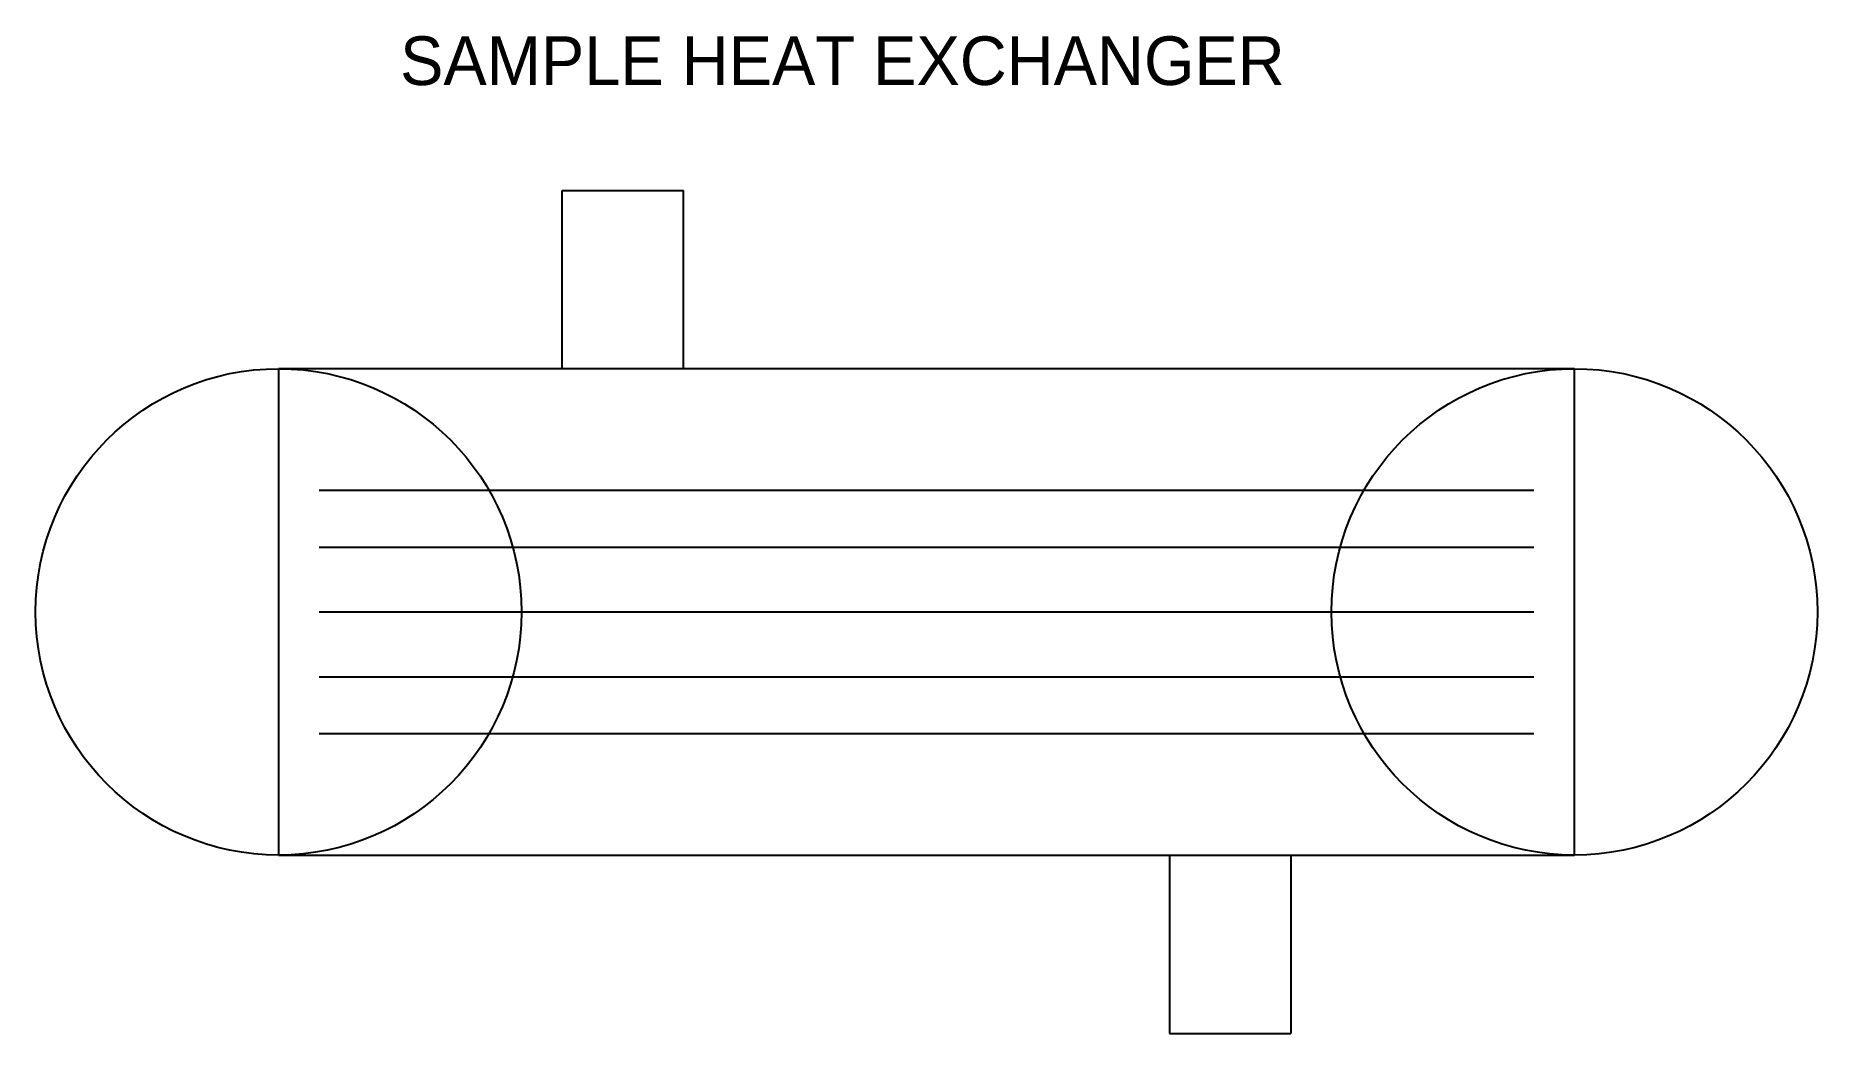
# Model space of a CAD drawing. Extents: x -10 to 210, y 8 to 131.
import ezdxf

# ---------------------------------------------------------------- set-up
doc = ezdxf.new("R2010")
doc.units = 0

msp = doc.modelspace()

# ---------------------------------------------------------------- linework, layer by layer
for p, q in [((180, 90), (20, 90)), ((20, 90), (20, 30)), ((180, 30), (180, 90)), ((20, 30), (180, 30))]:
    msp.add_line(p, q)
for centre in [(20, 60), (180, 60)]:
    msp.add_circle(centre, 30)
at = {"layer": 'NOZZLES'}
for p, q in [((55, 90), (55, 112)), ((55, 112), (70, 112)), ((70, 90), (70, 112)), ((130, 30), (130, 8)), ((145, 30), (145, 8)), ((130, 8), (145, 8))]:
    msp.add_line(p, q, dxfattribs=at)
at = {"layer": 'TUBES'}
for p, q in [((25, 75), (175, 75)), ((25, 68), (175, 68)), ((25, 60), (175, 60)), ((25, 52), (175, 52)), ((25, 45), (175, 45))]:
    msp.add_line(p, q, dxfattribs=at)

# ---------------------------------------------------------------- texts
at = {"layer": 'TEXT'}
msp.add_text('SAMPLE HEAT EXCHANGER', height=6, dxfattribs=at).set_placement((35, 125))

doc.saveas('drawing.dxf')
